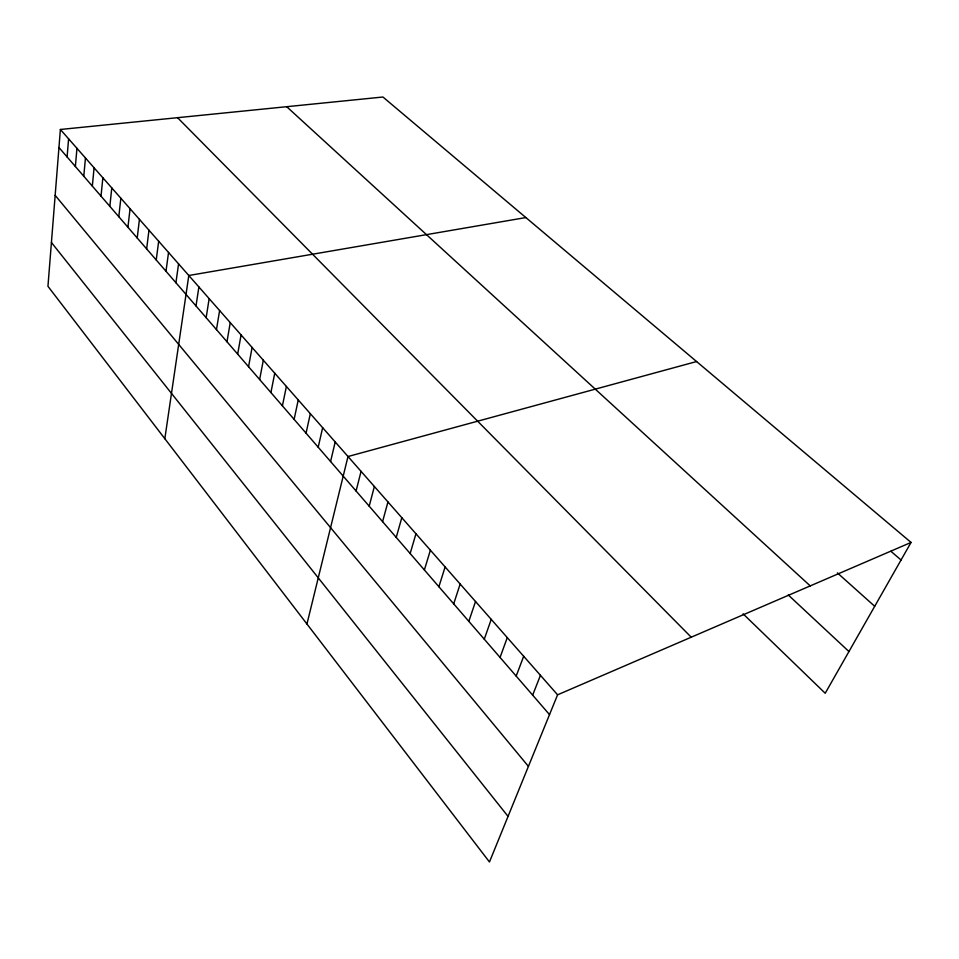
<?xml version="1.0" encoding="UTF-8"?>
<svg xmlns="http://www.w3.org/2000/svg" width="959" height="959" viewBox="0 0 959 959"><rect width="100%" height="100%" fill="white"/><g stroke="black" fill="none" stroke-linecap="round" stroke-linejoin="round"><path stroke-width="1.44" d="M58.955 147.518L47.95 286.309L489.462 861.985L557.587 694.819L911.05 542.434L382.941 97.015L60.381 129.477L58.955 147.518L549.519 714.623M67.094 156.928L68.604 138.827M75.377 166.506L76.96 148.333M83.781 176.228L85.459 157.995M92.328 186.106L94.09 167.801M101.019 196.139L102.865 177.787M109.841 206.341L111.783 187.916M118.808 216.722L120.846 198.225M127.931 227.259L130.064 208.714M137.209 237.988L139.439 219.371M146.643 248.884L148.969 230.208M156.233 259.973L158.679 241.236M165.991 271.253L168.544 252.457M175.917 282.737L178.578 263.881M164.828 438.707L188.803 275.497L525.868 217.561M195.996 305.945L198.897 286.969M206.149 317.669L209.158 298.645M216.47 329.608L219.611 310.524M226.983 341.752L230.244 322.62M237.676 354.123L241.069 334.931M248.561 366.698L252.097 347.458M259.637 379.512L263.317 360.224M270.918 392.555L274.742 373.219M282.414 405.837L286.393 386.453M294.125 419.371L298.249 399.939M306.053 433.156L310.332 413.689M318.196 447.206L322.656 427.69M330.579 461.519L335.206 441.967M306.94 624.009L348.009 456.52L696.582 361.543M356.077 490.996L361.063 471.36M369.203 506.16L374.37 486.501M382.581 521.636L387.951 501.941M396.235 537.412L401.809 517.692M410.164 553.523L415.954 533.767M424.381 569.946L430.387 550.178M438.886 586.728L445.12 566.937M453.703 603.846L460.164 584.043M468.819 621.336L475.532 601.521M484.271 639.197L491.236 619.37M500.059 657.442L507.287 637.615M516.182 676.083L523.686 656.268M532.665 695.143L540.444 675.328M911.05 542.434L825.208 693.261L743.105 613.844M890.935 551.317L901.052 559.996M837.363 572.883L874.716 606.292M286.705 106.701L810.235 585.901M788.238 594.952L848.955 651.545M177.559 117.681L691.223 637.208M60.381 129.477L557.587 694.819M55.154 195.336L528.421 766.385M51.426 242.495L508.042 816.385"/></g></svg>
